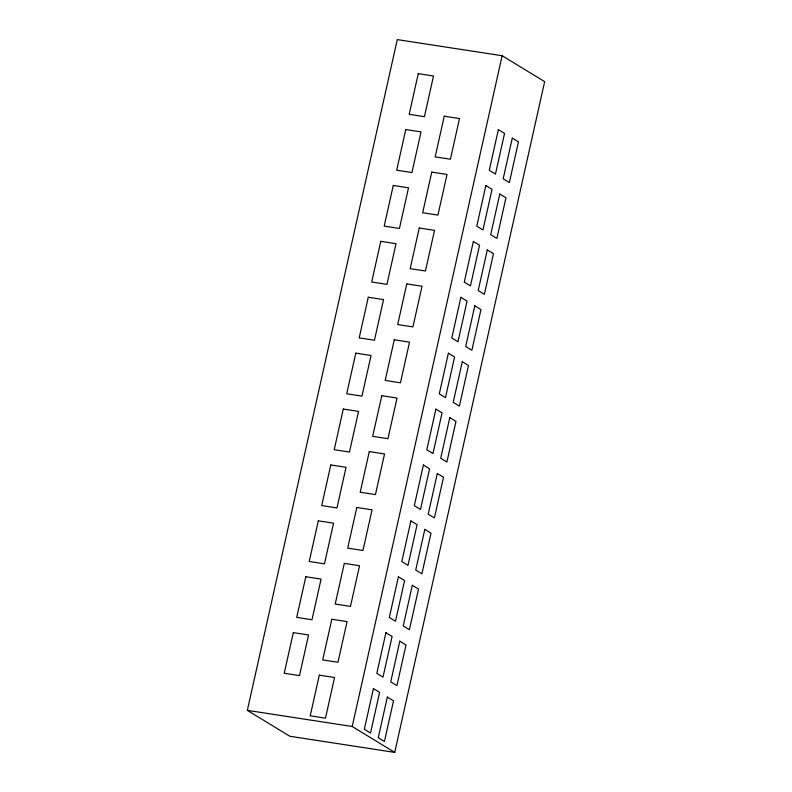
<?xml version="1.0" encoding="UTF-8"?>
<svg xmlns="http://www.w3.org/2000/svg" width="792" height="792" viewBox="0 0 792 792"><rect width="100%" height="100%" fill="white"/><g stroke="black" fill="none" stroke-linecap="round" stroke-linejoin="round"><path stroke-width="1.19" d="M247.342 710.355L397.277 39.6L502.148 55.737L544.658 81.645L394.723 752.4L289.852 736.263L247.342 710.355L352.212 726.492L394.723 752.4M352.212 726.492L502.148 55.737M293.317 632.63L284.229 673.279L299.485 675.625L308.573 634.976L293.317 632.63M305.811 576.734L296.723 617.384L311.979 619.73L321.067 579.081L305.811 576.734M318.305 520.839L309.217 561.488L324.473 563.835L333.561 523.185L318.305 520.839M330.799 464.934L321.71 505.593L336.966 507.939L346.055 467.29L330.799 464.934M343.292 409.038L334.204 449.698L349.46 452.044L358.548 411.385L343.292 409.038M355.786 353.143L346.708 393.802L361.954 396.148L371.042 355.489L355.786 353.143M368.28 297.248L359.202 337.907L374.448 340.253L383.536 299.594L368.28 297.248M380.774 241.352L371.695 282.002L386.942 284.348L396.03 243.698L380.774 241.352M393.277 185.457L384.189 226.106L399.435 228.452L408.523 187.803L393.277 185.457M405.771 129.561L396.683 170.211L411.939 172.557L421.017 131.908L405.771 129.561M418.265 73.666L409.177 114.315L424.433 116.662L433.511 76.012L418.265 73.666M319.315 675.17L310.226 715.819L325.482 718.176L334.561 677.516L319.315 675.17M331.808 619.275L322.72 659.924L337.976 662.27L347.054 621.621L331.808 619.275M344.302 563.379L335.214 604.029L350.47 606.375L359.548 565.726L344.302 563.379M356.796 507.484L347.708 548.133L362.964 550.48L372.052 509.83L356.796 507.484M369.29 451.588L360.202 492.238L375.457 494.584L384.546 453.935L369.29 451.588M381.784 395.693L372.695 436.342L387.951 438.689L397.04 398.039L381.784 395.693M394.277 339.798L385.189 380.447L400.445 382.793L409.533 342.144L394.277 339.798M406.771 283.902L397.683 324.552L412.939 326.898L422.027 286.249L406.771 283.902M419.265 228.007L410.177 268.656L425.433 271.003L434.521 230.353L419.265 228.007M431.759 172.102L422.671 212.761L437.927 215.107L447.015 174.458L431.759 172.102M444.253 116.206L435.164 156.865L450.42 159.212L459.508 118.552L444.253 116.206M373.418 688.604L364.33 729.254L370.517 733.026L379.606 692.376L373.418 688.604M385.912 632.709L376.824 673.358L383.011 677.13L392.099 636.481L385.912 632.709M398.406 576.814L389.317 617.463L395.505 621.235L404.593 580.576L398.406 576.814M410.899 520.918L401.811 561.568L407.999 565.339L417.087 524.68L410.899 520.918M423.393 465.023L414.305 505.672L420.493 509.444L429.581 468.785L423.393 465.023M435.887 409.127L426.799 449.777L432.986 453.539L442.075 412.889L435.887 409.127M448.381 353.222L439.293 393.881L445.48 397.643L454.568 356.994L448.381 353.222M460.875 297.327L451.796 337.986L457.974 341.748L467.062 301.099L460.875 297.327M473.368 241.431L464.29 282.091L470.468 285.853L479.556 245.203L473.368 241.431M485.862 185.536L476.784 226.185L482.962 229.957L492.05 189.308L485.862 185.536M498.366 129.64L489.278 170.29L495.455 174.062L504.544 133.412L498.366 129.64M387.328 697.079L378.239 737.738L384.427 741.5L393.515 700.851L387.328 697.079M399.821 641.183L390.733 681.843L396.921 685.605L406.009 644.955L399.821 641.183M412.315 585.288L403.227 625.947L409.415 629.709L418.503 589.06L412.315 585.288M424.809 529.393L415.731 570.042L421.908 573.814L430.997 533.164L424.809 529.393M437.303 473.497L428.225 514.147L434.402 517.918L443.49 477.269L437.303 473.497M449.797 417.602L440.718 458.251L446.896 462.023L455.984 421.374L449.797 417.602M462.29 361.706L453.212 402.356L459.39 406.128L468.478 365.478L462.29 361.706M474.794 305.811L465.706 346.46L471.883 350.232L480.972 309.583L474.794 305.811M487.288 249.916L478.2 290.565L484.377 294.337L493.465 253.688L487.288 249.916M499.782 194.02L490.693 234.67L496.871 238.441L505.959 197.782L499.782 194.02M512.276 138.125L503.187 178.774L509.365 182.546L518.453 141.887L512.276 138.125"/></g></svg>
